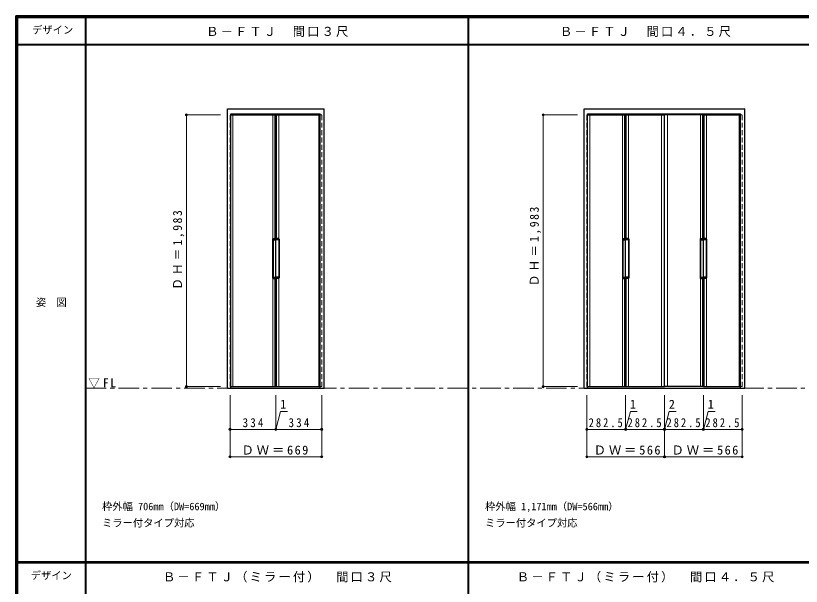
# Model space of a CAD drawing. Units: millimetres, scale not verified. Extents: x -6000 to 5700, y -4307 to 4260.
# Drawn here: x -6000 to -267, y 12 to 4175 of the extents above; entities that cross this region are included whole.
import ezdxf
from ezdxf.enums import TextEntityAlignment as Align

# ---------------------------------------------------------------- set-up
doc = ezdxf.new("R2010")
doc.units = ezdxf.units.MM
doc.header["$LTSCALE"] = 30
doc.header["$PDMODE"] = 32
doc.header["$PDSIZE"] = 15
doc.linetypes.add('CHAIN1', pattern=[8, 5, -1, 1, -1])
doc.linetypes.add('DASHED1', pattern=[1.8, 1.2, -0.6])
for name, color, linetype, lineweight in [('0-1_通り芯', 7, 'CHAIN1', 18), ('0-2_扉', 3, 'Continuous', 25), ('0-3_仕上げ', 7, 'Continuous', 18), ('0-4_枠', 3, 'Continuous', 25), ('0-B_寸法', 7, 'Continuous', 9), ('F-1_枠', 6, 'Continuous', 40), ('F-A_文字', 7, 'Continuous', 18)]:
    doc.layers.add(name, color=color, linetype=linetype, lineweight=lineweight)
doc.layers.add('0-A_文字', color=7, linetype='Continuous')
doc.styles.add('ＭＳ ゴシック', font='')
doc.styles.get('ＭＳ ゴシック').set_extended_font_data('MS Gothic')

msp = doc.modelspace()

# ---------------------------------------------------------------- linework, layer by layer
at = {"layer": '0-1_通り芯'}
msp.add_line((-5490, 1457), (2895, 1457), dxfattribs=at)
at = {"layer": '0-2_扉', "color": 4, "linetype": 'DASHED1', "lineweight": 9}
for p, q in [((-4436, 1468.5), (-4436, 3451.5)), ((-4430.5, 3451.5), (-4436, 3451.5)), ((-3778.5, 3451.5), (-3767, 3451.5)), ((-3767, 1468.5), (-3767, 3451.5)), ((-1832.27, 1468.5), (-1832.27, 3451.5)), ((-1826.77, 3451.5), (-1832.27, 3451.5)), ((-709.77, 3451.5), (-698.27, 3451.5)), ((-698.27, 1468.5), (-698.27, 3451.5)), ((-4430.5, 1468.5), (-4436, 1468.5)), ((-3778.5, 1468.5), (-3767, 1468.5)), ((-1826.77, 1468.5), (-1832.27, 1468.5)), ((-709.77, 1468.5), (-698.27, 1468.5))]:
    msp.add_line(p, q, dxfattribs=at)
at = {"layer": '0-2_扉'}
for p, q in [((-4430.5, 3451.5), (-4102, 3451.5)), ((-4106, 2548.5), (-4106, 3451.5)), ((-4102, 1468.5), (-4102, 3451.5)), ((-4101, 1468.5), (-4101, 3451.5)), ((-4101, 3451.5), (-3778.5, 3451.5)), ((-4097, 2548.5), (-4097, 3451.5)), ((-1826.77, 3451.5), (-1549.77, 3451.5)), ((-1553.77, 2548.5), (-1553.77, 3451.5)), ((-1549.77, 1468.5), (-1549.77, 3451.5)), ((-1548.77, 3451.5), (-1266.27, 3451.5)), ((-1548.77, 1468.5), (-1548.77, 3451.5)), ((-1544.77, 2548.5), (-1544.77, 3451.5)), ((-1266.27, 1468.5), (-1266.27, 3451.5)), ((-981.77, 3451.5), (-1264.27, 3451.5)), ((-1264.27, 1468.5), (-1264.27, 3451.5)), ((-985.77, 2548.5), (-985.77, 3451.5)), ((-981.77, 1468.5), (-981.77, 3451.5)), ((-980.77, 1468.5), (-980.77, 3451.5)), ((-980.77, 3451.5), (-709.77, 3451.5)), ((-976.77, 2548.5), (-976.77, 3451.5)), ((-4125, 2545.5), (-4125, 2261.5)), ((-4122, 2548.5), (-4102, 2548.5)), ((-4122, 2537.5), (-4122, 2269.5)), ((-4119, 2540.5), (-4105, 2540.5)), ((-4102, 2548.5), (-4102, 2543.5)), ((-4102, 2543.5), (-4102, 2545)), ((-4102, 2543.5), (-4102, 2545)), ((-4081, 2548.5), (-4101, 2548.5)), ((-4101, 2548.5), (-4101, 2543.5)), ((-4101, 2543.5), (-4101, 2545)), ((-4101, 2543.5), (-4101, 2545)), ((-4084, 2540.5), (-4098, 2540.5)), ((-4081, 2537.5), (-4081, 2269.5)), ((-4078, 2545.5), (-4078, 2261.5)), ((-1572.77, 2545.5), (-1572.77, 2261.5)), ((-1569.77, 2548.5), (-1549.77, 2548.5)), ((-1569.77, 2537.5), (-1569.77, 2269.5)), ((-1566.77, 2540.5), (-1552.77, 2540.5)), ((-1549.77, 2548.5), (-1549.77, 2543.5)), ((-1549.77, 2543.5), (-1549.77, 2545)), ((-1549.77, 2543.5), (-1549.77, 2545)), ((-1528.77, 2548.5), (-1548.77, 2548.5)), ((-1548.77, 2548.5), (-1548.77, 2543.5)), ((-1548.77, 2543.5), (-1548.77, 2545)), ((-1548.77, 2543.5), (-1548.77, 2545)), ((-1531.77, 2540.5), (-1545.77, 2540.5)), ((-1528.77, 2537.5), (-1528.77, 2269.5)), ((-1525.77, 2545.5), (-1525.77, 2261.5)), ((-1004.77, 2545.5), (-1004.77, 2261.5)), ((-1001.77, 2548.5), (-981.77, 2548.5)), ((-1001.77, 2537.5), (-1001.77, 2269.5)), ((-998.77, 2540.5), (-984.77, 2540.5)), ((-981.77, 2548.5), (-981.77, 2543.5)), ((-981.77, 2543.5), (-981.77, 2545)), ((-981.77, 2543.5), (-981.77, 2545)), ((-960.77, 2548.5), (-980.77, 2548.5)), ((-980.77, 2548.5), (-980.77, 2543.5)), ((-980.77, 2543.5), (-980.77, 2545)), ((-980.77, 2543.5), (-980.77, 2545)), ((-963.77, 2540.5), (-977.77, 2540.5)), ((-960.77, 2537.5), (-960.77, 2269.5)), ((-957.77, 2545.5), (-957.77, 2261.5)), ((-4122, 2258.5), (-4102, 2258.5)), ((-4119, 2266.5), (-4105, 2266.5)), ((-4106, 1468.5), (-4106, 2258.5)), ((-4102, 2263.5), (-4102, 2262)), ((-4102, 2263.5), (-4102, 2262)), ((-4102, 2263.5), (-4102, 2262)), ((-4102, 2258.5), (-4102, 2263.5)), ((-4101, 2263.5), (-4101, 2262)), ((-4101, 2263.5), (-4101, 2262)), ((-4101, 2263.5), (-4101, 2262)), ((-4101, 2258.5), (-4101, 2263.5)), ((-4081, 2258.5), (-4101, 2258.5)), ((-4084, 2266.5), (-4098, 2266.5)), ((-4097, 1468.5), (-4097, 2258.5)), ((-1569.77, 2258.5), (-1549.77, 2258.5)), ((-1566.77, 2266.5), (-1552.77, 2266.5)), ((-1553.77, 1468.5), (-1553.77, 2258.5)), ((-1549.77, 2263.5), (-1549.77, 2262)), ((-1549.77, 2263.5), (-1549.77, 2262)), ((-1549.77, 2263.5), (-1549.77, 2262)), ((-1549.77, 2258.5), (-1549.77, 2263.5)), ((-1548.77, 2263.5), (-1548.77, 2262)), ((-1548.77, 2263.5), (-1548.77, 2262)), ((-1548.77, 2263.5), (-1548.77, 2262)), ((-1548.77, 2258.5), (-1548.77, 2263.5)), ((-1528.77, 2258.5), (-1548.77, 2258.5)), ((-1531.77, 2266.5), (-1545.77, 2266.5)), ((-1544.77, 1468.5), (-1544.77, 2258.5)), ((-1001.77, 2258.5), (-981.77, 2258.5)), ((-998.77, 2266.5), (-984.77, 2266.5)), ((-985.77, 1468.5), (-985.77, 2258.5)), ((-981.77, 2263.5), (-981.77, 2262)), ((-981.77, 2263.5), (-981.77, 2262)), ((-981.77, 2263.5), (-981.77, 2262)), ((-981.77, 2258.5), (-981.77, 2263.5)), ((-980.77, 2263.5), (-980.77, 2262)), ((-980.77, 2263.5), (-980.77, 2262)), ((-980.77, 2263.5), (-980.77, 2262)), ((-980.77, 2258.5), (-980.77, 2263.5)), ((-960.77, 2258.5), (-980.77, 2258.5)), ((-963.77, 2266.5), (-977.77, 2266.5)), ((-976.77, 1468.5), (-976.77, 2258.5)), ((-4430.5, 1468.5), (-4102, 1468.5)), ((-4101, 1468.5), (-3778.5, 1468.5)), ((-1826.77, 1468.5), (-1549.77, 1468.5)), ((-1548.77, 1468.5), (-1266.27, 1468.5)), ((-981.77, 1468.5), (-1264.27, 1468.5)), ((-980.77, 1468.5), (-709.77, 1468.5))]:
    msp.add_line(p, q, dxfattribs=at)
for centre, start, end in [((-4122, 2545.5), 90, 180), ((-4119, 2537.5), 90, 180), ((-4105, 2543.5), 270, 0), ((-4098, 2543.5), 180, 270), ((-4084, 2537.5), 0, 90), ((-4081, 2545.5), 0, 90), ((-1569.77, 2545.5), 90, 180), ((-1566.77, 2537.5), 90, 180), ((-1552.77, 2543.5), 270, 0), ((-1545.77, 2543.5), 180, 270), ((-1531.77, 2537.5), 0, 90), ((-1528.77, 2545.5), 0, 90), ((-1001.77, 2545.5), 90, 180), ((-998.77, 2537.5), 90, 180), ((-984.77, 2543.5), 270, 0), ((-977.77, 2543.5), 180, 270), ((-963.77, 2537.5), 0, 90), ((-960.77, 2545.5), 0, 90), ((-4122, 2261.5), 180, 270), ((-4119, 2269.5), 180, 270), ((-4105, 2263.5), 0, 90), ((-4098, 2263.5), 90, 180), ((-4084, 2269.5), 270, 0), ((-4081, 2261.5), 270, 0), ((-1569.77, 2261.5), 180, 270), ((-1566.77, 2269.5), 180, 270), ((-1552.77, 2263.5), 0, 90), ((-1545.77, 2263.5), 90, 180), ((-1531.77, 2269.5), 270, 0), ((-1528.77, 2261.5), 270, 0), ((-1001.77, 2261.5), 180, 270), ((-998.77, 2269.5), 180, 270), ((-984.77, 2263.5), 0, 90), ((-977.77, 2263.5), 90, 180), ((-963.77, 2269.5), 270, 0), ((-960.77, 2261.5), 270, 0)]:
    msp.add_arc(centre, 3, start, end, dxfattribs=at)
at = {"layer": '0-3_仕上げ'}
for p, q in [((-4415, 1468.5), (-4415, 3451.5)), ((-4123, 2548.5), (-4123, 3451.5)), ((-4080, 2548.33), (-4080, 3451.5)), ((-3788, 1468.5), (-3788, 3451.5)), ((-1811.27, 1468.5), (-1811.27, 3451.5)), ((-1570.77, 2548.5), (-1570.77, 3451.5)), ((-1527.77, 2548.33), (-1527.77, 3451.5)), ((-1287.27, 1468.5), (-1287.27, 3451.5)), ((-1243.27, 1468.5), (-1243.27, 3451.5)), ((-1002.77, 2548.5), (-1002.77, 3451.5)), ((-959.77, 2548.33), (-959.77, 3451.5)), ((-719.27, 1468.5), (-719.27, 3451.5)), ((-4123, 1468.5), (-4123, 2258.5)), ((-4080, 1468.5), (-4080, 2258.67)), ((-1570.77, 1468.5), (-1570.77, 2258.5)), ((-1527.77, 1468.5), (-1527.77, 2258.67)), ((-1002.77, 1468.5), (-1002.77, 2258.5)), ((-959.77, 1468.5), (-959.77, 2258.67))]:
    msp.add_line(p, q, dxfattribs=at)
at = {"layer": '0-4_枠'}
for p, q in [((-4454.5, 1457), (-4454.5, 3495)), ((-4454.5, 3495), (-3748.5, 3495)), ((-4430.5, 1457), (-4430.5, 3459)), ((-4430.5, 3459), (-3778.5, 3459)), ((-3778.5, 1457), (-3778.5, 3459)), ((-3748.5, 1457), (-3748.5, 3495)), ((-1850.77, 1457), (-1850.77, 3495)), ((-1850.77, 3495), (-679.77, 3495)), ((-1826.77, 1457), (-1826.77, 3459)), ((-1826.77, 3459), (-709.77, 3459)), ((-709.77, 1457), (-709.77, 3459)), ((-679.77, 1457), (-679.77, 3495)), ((-4454.5, 1457), (-3748.5, 1457)), ((-1850.77, 1457), (-679.77, 1457))]:
    msp.add_line(p, q, dxfattribs=at)
at = {"layer": '0-B_寸法', "color": 4}
for p, q in [((-4754.5, 3451.5), (-4504.5, 3451.5)), ((-4754.5, 3451.5), (-4754.5, 1468.5)), ((-2150.77, 3451.5), (-2150.77, 1468.5)), ((-2150.77, 3451.5), (-1900.77, 3451.5)), ((-4754.5, 1468.5), (-4504.5, 1468.5)), ((-2150.77, 1468.5), (-1900.77, 1468.5)), ((-4436, 957), (-4436, 1407)), ((-4102, 1157), (-4102, 1407)), ((-3767, 957), (-3767, 1407)), ((-1832.27, 957), (-1832.27, 1407)), ((-1549.77, 1157), (-1549.77, 1407)), ((-1266.27, 957), (-1266.27, 1407)), ((-1264.27, 957), (-1264.27, 1407)), ((-981.77, 1157), (-981.77, 1407)), ((-698.27, 957), (-698.27, 1407)), ((-1265.27, 1157), (-1230.32, 1287.43)), ((-1230.32, 1287.43), (-1179.54, 1287.43)), ((-4436, 1157), (-4102, 1157)), ((-4101, 1157), (-3767, 1157)), ((-1832.27, 1157), (-1549.77, 1157)), ((-1548.77, 1157), (-1266.27, 1157)), ((-1266.27, 1157), (-1264.27, 1157)), ((-1264.27, 1157), (-981.77, 1157)), ((-980.77, 1157), (-698.27, 1157)), ((-4436, 957), (-3767, 957)), ((-1832.27, 957), (-1266.27, 957)), ((-1264.27, 957), (-698.27, 957))]:
    msp.add_line(p, q, dxfattribs=at)
for points in [[(-4102, 1157), (-4101, 1157), (-4101, 1407)], [(-1549.77, 1157), (-1548.77, 1157), (-1548.77, 1407)], [(-981.77, 1157), (-980.77, 1157), (-980.77, 1407)], [(-4101.5, 1157), (-4066.55, 1287.43), (-4015.77, 1287.43)], [(-1549.27, 1157), (-1514.32, 1287.43), (-1463.54, 1287.43)], [(-981.27, 1157), (-946.32, 1287.43), (-895.54, 1287.43)]]:
    msp.add_lwpolyline(points, dxfattribs=at)
at = {"layer": '0-B_寸法'}
for p in [(-4754.5, 3451.5), (-2150.77, 3451.5), (-4754.5, 1468.5), (-2150.77, 1468.5), (-4436, 1157), (-4102, 1157), (-4101, 1157), (-3767, 1157), (-1832.27, 1157), (-1549.77, 1157), (-1548.77, 1157), (-1266.27, 1157), (-1264.27, 1157), (-981.77, 1157), (-980.77, 1157), (-698.27, 1157), (-4436, 957), (-3767, 957), (-1832.27, 957), (-1266.27, 957), (-1264.27, 957), (-698.27, 957)]:
    msp.add_point(p, dxfattribs=at)
at = {"layer": 'F-1_枠'}
for p, q in [((-6000, 4175), (5700, 4175)), ((-6000, 4175), (-6000, -4205)), ((-6000, 4170), (5700, 4170)), ((-6000, 4165), (5700, 4165)), ((-5995, 4175), (-5995, -4205)), ((-5990, 4175), (-5990, -4205)), ((-5490, 4175), (-5490, -3790)), ((-2695, -3790), (-2695, 4175)), ((-6000, 3965), (5690, 3965)), ((-5990, 190.5), (5690, 190.5)), ((-5990, 187.5), (5690, 187.5)), ((-5990, 184.5), (5690, 184.5))]:
    msp.add_line(p, q, dxfattribs=at)

# ---------------------------------------------------------------- texts
at = {"layer": '0-A_文字', "style": 'ＭＳ ゴシック'}
for s, p in [('枠外幅 706mm（DW=669mm）', (-5370, 550.5)), ('枠外幅 1,171mm（DW=566mm）', (-2575, 550.5)), ('ミラー付タイプ対応', (-5370, 430.5)), ('ミラー付タイプ対応', (-2575, 430.5))]:
    msp.add_text(s, height=54.99, dxfattribs=at).set_placement(p, align=Align.BOTTOM_LEFT)
at = {"layer": '0-A_文字', "char_height": 65.98, "attachment_point": 7, "style": 'ＭＳ ゴシック'}
for s, insert in [('\\T1.17;Ｂ－ＦＴＪ\u3000間口３尺', (-4610, 4020)), ('\\T1.17;Ｂ－ＦＴＪ\u3000間口４．５尺', (-2028.33, 4020)), ('\\T1.26;\\W0.95;▽FL', (-5471.25, 1457)), ('\\T1.17;Ｂ－ＦＴＪ（ミラー付）\u3000間口３尺', (-4925, 39.5)), ('\\T1.17;Ｂ－ＦＴＪ（ミラー付）\u3000間口４．５尺', (-2343.33, 39.5))]:
    msp.add_mtext(s, dxfattribs=dict(at, insert=insert))
at = {"layer": '0-B_寸法', "style": 'ＭＳ ゴシック'}
for s, p in [('1', (-4070.3, 1287.43)), ('1', (-1518.07, 1287.43)), ('2', (-1234.07, 1287.43)), ('1', (-950.07, 1287.43))]:
    msp.add_text(s, height=65.98, dxfattribs=at).set_placement(p, align=Align.BOTTOM_LEFT)
at = {"layer": '0-B_寸法', "char_height": 65.98, "attachment_point": 7, "rotation": 90, "style": 'ＭＳ ゴシック'}
for insert in [(-2165.77, 2201), (-4769.5, 2175)]:
    msp.add_mtext('\\T1.26;\\W0.95;ＤＨ＝1,983', dxfattribs=dict(at, insert=insert))
at = {"layer": '0-B_寸法', "char_height": 65.98, "attachment_point": 7, "style": 'ＭＳ ゴシック'}
for s, insert in [('\\T1.38;\\W0.9;334', (-4344, 1172)), ('\\T1.38;\\W0.9;334', (-4009, 1172)), ('\\T1.38;\\W0.85;282.5', (-1818.52, 1172)), ('\\T1.38;\\W0.85;282.5', (-1535.02, 1172)), ('\\T1.38;\\W0.85;282.5', (-1250.52, 1172)), ('\\T1.38;\\W0.85;282.5', (-967.02, 1172)), ('\\T1.23;ＤＷ＝669', (-4352, 972)), ('\\T1.23;ＤＷ＝566', (-1781.77, 972)), ('\\T1.23;ＤＷ＝566', (-1213.77, 972))]:
    msp.add_mtext(s, dxfattribs=dict(at, insert=insert))
at = {"layer": 'F-A_文字', "style": 'ＭＳ ゴシック'}
for s, p in [('デザイン', (-5880, 4027.5)), ('姿\u3000図', (-5852.5, 2040.25)), ('デザイン', (-5890, 47))]:
    msp.add_text(s, height=54.99, dxfattribs=at).set_placement(p, align=Align.BOTTOM_LEFT)

doc.saveas('drawing.dxf')
